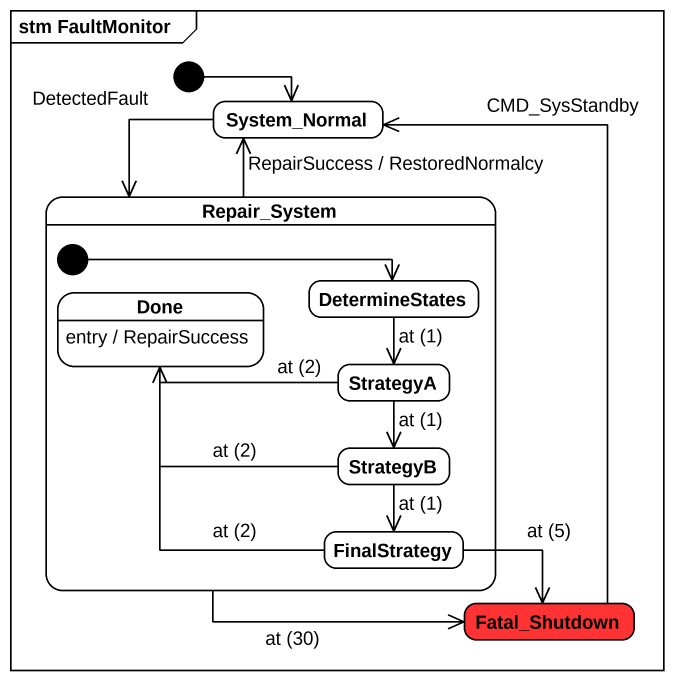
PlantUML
@startuml
mainframe stm FaultMonitor
hide empty description
state System_Normal
state Repair_System {
  state Done
  Done : entry / RepairSuccess
  state DetermineStates
  state StrategyA
  state StrategyB
  state FinalStrategy
  [*] -right-> DetermineStates
}
state Fatal_Shutdown #FF3333
[*] -right-> System_Normal
System_Normal --> Repair_System : DetectedFault
Repair_System -up-> System_Normal : RepairSuccess / RestoredNormalcy
Repair_System --> Fatal_Shutdown : at (30)
DetermineStates --> StrategyA : at (1)
StrategyA -left-> Done : at (2)
StrategyA --> StrategyB : at (1)
StrategyB -left-> Done : at (2)
StrategyB --> FinalStrategy : at (1)
FinalStrategy -up-> Done : at (2)
FinalStrategy -right-> Fatal_Shutdown : at (5)
Fatal_Shutdown -up-> System_Normal : CMD_SysStandby
@enduml
